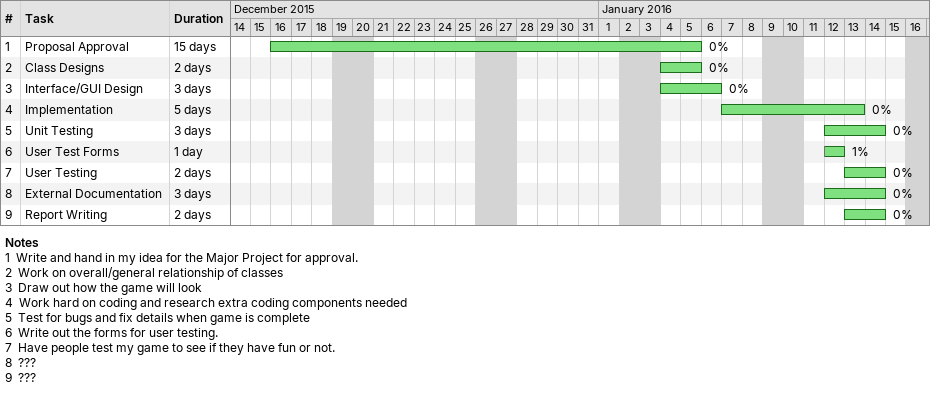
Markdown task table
| ID | Task | Duration | Start | Finish | % complete |
|---|---|---|---|---|---|
| 1 | Proposal Approval | 15d | 2015-12-16 | 2016-01-05 | 0 |
| 2 | Class Designs | 2d | 2016-01-04 | 2016-01-05 | 0 |
| 3 | Interface/GUI Design | 3d | 2016-01-04 | 2016-01-06 | 0 |
| 4 | Implementation | 5d | 2016-01-07 | 2016-01-13 | 0 |
| 5 | Unit Testing | 3d | 2016-01-12 | 2016-01-14 | 0 |
| 6 | User Test Forms | 1d | 2016-01-12 | 2016-01-12 | 1 |
| 7 | User Testing | 2d | 2016-01-13 | 2016-01-14 | 0 |
| 8 | External Documentation | 3d | 2016-01-12 | 2016-01-14 | 0 |
| 9 | Report Writing | 2d | 2016-01-13 | 2016-01-14 | 0 |

Notes
- 1: Write and hand in my idea for the Major Project for approval.
- 2: Work on overall/general relationship of classes
- 3: Draw out how the game will look
- 4: Work hard on coding and research extra coding components needed
- 5: Test for bugs and fix details when game is complete
- 6: Write out the forms for user testing.
- 7: Have people test my game to see if they have fun or not.
- 8: ???
- 9: ???
